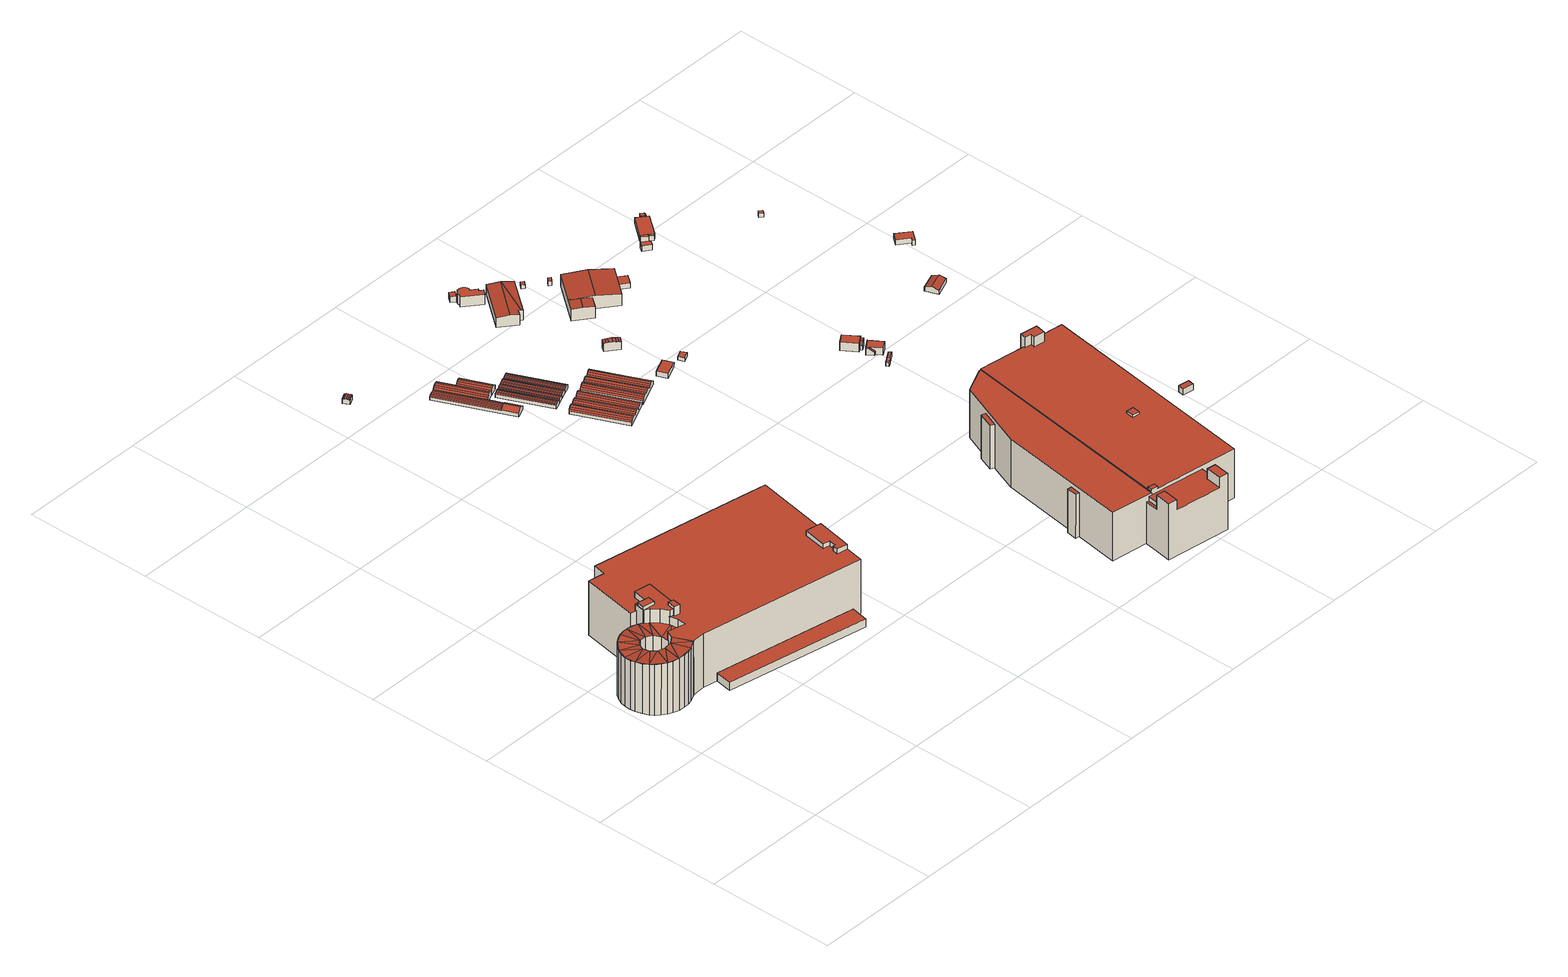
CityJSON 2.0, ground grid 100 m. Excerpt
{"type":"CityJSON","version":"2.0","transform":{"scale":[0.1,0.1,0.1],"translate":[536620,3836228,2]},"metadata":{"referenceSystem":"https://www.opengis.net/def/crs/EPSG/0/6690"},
"CityObjects":{
"building1":{"type":"Building","attributes":{"class":"3003","measuredHeight":6.6,"BuildingDetailAttribute.specifiedBuildingCoverageRate":0.6,"BuildingDetailAttribute.surveyYear":2021,"BuildingIDAttribute.prefecture":"27","BuildingIDAttribute.city":"27104"},"geometry":[{"type":"Solid","lod":"2","boundaries":[[[[0,1,2,3]],[[4,5,6,7]],[[5,3,2,6]],[[4,0,3,5]],[[6,2,1,7]],[[7,1,0,4]]]],"semantics":{"surfaces":[{"type":"GroundSurface"},{"type":"RoofSurface"},{"type":"WallSurface"}],"values":[[0,1,2,2,2,2]]}}]},
"building2":{"type":"Building","attributes":{"class":"3002","measuredHeight":52.2,"BuildingDetailAttribute.specifiedBuildingCoverageRate":0.6,"BuildingDetailAttribute.surveyYear":2021,"BuildingIDAttribute.prefecture":"27","BuildingIDAttribute.city":"27104"},"geometry":[{"type":"Solid","lod":"2","boundaries":[[[[8,9,10,11,12,13,14,15,16,17,18,19,20,21,22,23,24,25,26,27,28,29,30,31,32,33,34,35,36,37,38,39,40],[41,42,43,44,45,46,47,48,49,50,51,52]],[[53,54,55,56,57,58]],[[59,60,61]],[[60,62,63]],[[64,65,66]],[[60,67,61]],[[68,69,70]],[[71,64,72]],[[61,73,74]],[[75,76,63]],[[77,70,54,53]],[[68,71,69]],[[78,79,80,81]],[[66,82,75]],[[83,84,85]],[[86,87,88,89,90,91,92,93,94,95,96,97,98,99,100]],[[66,75,101]],[[63,102,60]],[[103,104,85,105]],[[61,74,106]],[[83,85,107]],[[108,109,80,79,55,54]],[[61,106,110]],[[61,110,59]],[[111,112,113,114]],[[75,62,101]],[[66,72,64]],[[75,63,62]],[[84,83,115,116]],[[68,70,77,117,118,119,120,121]],[[106,122,83]],[[123,124,125,126,127,128,129,130,131,132,133,134,135,136,137,138,139,140,141,142,143,144,145,146,147],[148,149,150,151,152,153,154,155]],[[59,62,60]],[[106,107,110]],[[156,105,85,84]],[[68,157,71]],[[106,83,107]],[[71,72,69]],[[71,158,64]],[[159,160,161,162]],[[163,164,165,166,167,168,169,170]],[[101,72,66]],[[133,98,97,134]],[[101,46,45,72]],[[108,54,42,41]],[[62,47,46,101]],[[75,23,22,76]],[[127,36,35,128]],[[122,13,12,83]],[[82,24,23,75]],[[59,48,47,62]],[[130,129,34,33]],[[135,134,97,96]],[[60,19,18,67]],[[146,145,8,40]],[[76,22,21,63]],[[88,113,112,89]],[[96,95,162,161,135]],[[157,30,29,71]],[[110,49,48,59]],[[89,112,111,118,117,90]],[[158,28,27,64]],[[109,143,142,81,80]],[[65,26,25,66]],[[155,170,169,148]],[[85,51,50,107]],[[71,29,28,158]],[[67,18,17,61]],[[70,43,42,54]],[[106,14,13,122]],[[73,16,15,74]],[[63,21,20,102]],[[66,25,24,82]],[[148,169,168,149]],[[123,39,38,124]],[[132,99,98,133]],[[81,142,141,78]],[[144,103,105,156,8,145]],[[116,10,9,84]],[[56,140,139,93,92,57]],[[147,146,40,39,123]],[[69,44,43,70]],[[149,168,167,150]],[[128,35,34,129]],[[107,50,49,110]],[[68,31,30,157]],[[136,160,159,137]],[[136,135,161,160]],[[102,20,19,60]],[[126,37,36,127]],[[121,120,119,86,100,131,130,33,32]],[[57,92,91,58]],[[8,156,84,9]],[[154,163,170,155]],[[64,27,26,65]],[[153,164,163,154]],[[150,167,166,151]],[[72,45,44,69]],[[79,78,141,140,56,55]],[[87,114,113,88]],[[114,87,86,119,118,111]],[[77,53,58,91,90,117]],[[52,51,85,104]],[[61,17,16,73]],[[152,165,164,153]],[[94,93,139,138]],[[125,124,38,37,126]],[[131,100,99,132]],[[115,11,10,116]],[[104,103,144,143,109,108,41,52]],[[74,15,14,106]],[[32,31,68,121]],[[83,12,11,115]],[[151,166,165,152]],[[162,95,94,138,137,159]]]],"semantics":{"surfaces":[{"type":"GroundSurface"},{"type":"RoofSurface"},{"type":"WallSurface"}],"values":[[0,1,1,1,1,1,1,1,1,1,1,1,1,1,1,1,1,1,1,1,1,1,1,1,1,1,1,1,1,1,1,1,1,1,1,1,1,1,1,1,1,1,2,2,2,2,2,2,2,2,2,2,2,2,2,2,2,2,2,2,2,2,2,2,2,2,2,2,2,2,2,2,2,2,2,2,2,2,2,2,2,2,2,2,2,2,2,2,2,2,2,2,2,2,2,2,2,2,2,2,2,2,2,2,2,2,2,2,2,2,2,2,2,2,2]]}}]},
"building3":{"type":"Building","attributes":{"class":"3003","measuredHeight":10.9,"BuildingDetailAttribute.specifiedBuildingCoverageRate":0.6,"BuildingDetailAttribute.surveyYear":2021,"BuildingIDAttribute.prefecture":"27","BuildingIDAttribute.city":"27104"},"geometry":[{"type":"Solid","lod":"2","boundaries":[[[[171,172,173,174,175,176]],[[177,178,179,180,181,182]],[[182,174,173,177]],[[181,175,174,182]],[[178,172,171,179]],[[180,176,175,181]],[[179,171,176,180]],[[177,173,172,178]]]],"semantics":{"surfaces":[{"type":"GroundSurface"},{"type":"RoofSurface"},{"type":"WallSurface"}],"values":[[0,1,2,2,2,2,2,2]]}}]},
"building4":{"type":"Building","attributes":{"計測周辺長":23.27,"1/2500図郭":"054","区名":"此花区","町丁目名称":"北港緑地２丁目","街区番号":1,"class":"3001","usage":"452","measuredHeight":4.2,"storeysAboveGround":1,"BuildingDetailAttribute.buildingRoofEdgeArea":33.8,"BuildingDetailAttribute.buildingStructureType":"610","BuildingDetailAttribute.buildingStructureOrgType":"2","BuildingDetailAttribute.detailedUsage":"1610","BuildingDetailAttribute.groundFloorUsage":"1610","BuildingDetailAttribute.specifiedBuildingCoverageRate":0.6,"BuildingDetailAttribute.surveyYear":2021,"BuildingIDAttribute.prefecture":"27","BuildingIDAttribute.city":"27104"},"geometry":[{"type":"Solid","lod":"2","boundaries":[[[[183,184,185,186]],[[187,188,189,190]],[[191,192,188,187]],[[193,190,189,194]],[[195,193,194,196]],[[192,191,197,198]],[[196,199,200,195]],[[199,196,194,189,188,192,198,186,185]],[[197,191,187,190,193,195,200,184,183]],[[199,185,184,200]],[[197,183,186,198]]]],"semantics":{"surfaces":[{"type":"GroundSurface"},{"type":"RoofSurface"},{"type":"WallSurface"}],"values":[[0,1,1,1,1,1,1,2,2,2,2]]}}]},
"building5":{"type":"Building","attributes":{"class":"3003","measuredHeight":5.5,"BuildingDetailAttribute.specifiedBuildingCoverageRate":0.6,"BuildingDetailAttribute.surveyYear":2021,"BuildingIDAttribute.prefecture":"27","BuildingIDAttribute.city":"27104"},"geometry":[{"type":"Solid","lod":"2","boundaries":[[[[201,202,203,204,205,206,207,208,209]],[[210,211,212,213]],[[214,215,216,217]],[[218,219,220,221]],[[222,223,219,218]],[[224,225,226,227,228,229,230]],[[231,232,233,234,223,222]],[[235,236,237,238]],[[239,240,241,242]],[[238,243,244,235]],[[215,214,227,226]],[[217,216,245,246]],[[221,220,211,210]],[[247,248,242,241]],[[249,250,246,245]],[[213,212,251,252]],[[253,254,255,256]],[[257,258,259,260]],[[250,249,254,253]],[[260,259,240,239]],[[224,230,248,247]],[[206,205,229,228]],[[234,257,260,239,242,248,230,229,205,204,251,212,211,220,219,223]],[[237,231,222,218,221,210,213,252,243,238]],[[203,244,243,252,251,204]],[[225,224,247,241,240,259,258,233,232,201,209]],[[236,202,201,232,231,237]],[[233,258,257,234]],[[236,235,244,203,202]],[[228,227,214,217,246,250,253,256,207,206]],[[255,208,207,256]],[[255,254,249,245,216,215,226,225,209,208]]]],"semantics":{"surfaces":[{"type":"GroundSurface"},{"type":"RoofSurface"},{"type":"WallSurface"}],"values":[[0,1,1,1,1,1,1,1,1,1,1,1,1,1,1,1,1,1,1,1,1,2,2,2,2,2,2,2,2,2,2,2]]}}]},
"building6":{"type":"Building","attributes":{"class":"3003","measuredHeight":3.9,"BuildingDetailAttribute.specifiedBuildingCoverageRate":0.6,"BuildingDetailAttribute.surveyYear":2021,"BuildingIDAttribute.prefecture":"27","BuildingIDAttribute.city":"27104"},"geometry":[{"type":"Solid","lod":"2","boundaries":[[[[261,262,263,264]],[[265,266,267,268]],[[269,270,271,272]],[[272,273,274,269]],[[275,276,266,265]],[[277,278,268,267]],[[275,274,273,276]],[[270,269,274,275,265,268,278,262,261]],[[277,267,266,276,273,272,271,264,263]],[[277,263,262,278]],[[270,261,264,271]]]],"semantics":{"surfaces":[{"type":"GroundSurface"},{"type":"RoofSurface"},{"type":"WallSurface"}],"values":[[0,1,1,1,1,1,1,2,2,2,2]]}}]},
"building7":{"type":"Building","attributes":{"class":"3003","measuredHeight":3.8,"BuildingDetailAttribute.specifiedBuildingCoverageRate":0.6,"BuildingDetailAttribute.surveyYear":2021,"BuildingIDAttribute.prefecture":"27","BuildingIDAttribute.city":"27104"},"geometry":[{"type":"Solid","lod":"2","boundaries":[[[[279,280,281,282]],[[283,284,285,286]],[[287,288,289,290]],[[291,292,293,294]],[[295,296,293,292]],[[286,291,294,283]],[[296,295,290,289]],[[287,290,295,292,291,286,285,280,279]],[[284,281,280,285]],[[287,279,282,288]],[[284,283,294,293,296,289,288,282,281]]]],"semantics":{"surfaces":[{"type":"GroundSurface"},{"type":"RoofSurface"},{"type":"WallSurface"}],"values":[[0,1,1,1,1,1,1,2,2,2,2]]}}]},
"building8":{"type":"Building","attributes":{"class":"3003","measuredHeight":3.8,"BuildingDetailAttribute.specifiedBuildingCoverageRate":0.6,"BuildingDetailAttribute.surveyYear":2021,"BuildingIDAttribute.prefecture":"27","BuildingIDAttribute.city":"27104"},"geometry":[{"type":"Solid","lod":"2","boundaries":[[[[297,298,299,300]],[[301,302,303,304]],[[305,306,307,308]],[[309,310,308,307]],[[302,311,312,303]],[[304,313,314,301]],[[306,305,312,311]],[[313,299,298,314]],[[309,297,300,310]],[[309,307,306,311,302,301,314,298,297]],[[313,304,303,312,305,308,310,300,299]]]],"semantics":{"surfaces":[{"type":"GroundSurface"},{"type":"RoofSurface"},{"type":"WallSurface"}],"values":[[0,1,1,1,1,1,1,2,2,2,2]]}}]},
"building9":{"type":"Building","attributes":{"class":"3003","measuredHeight":5.1,"BuildingDetailAttribute.specifiedBuildingCoverageRate":0.6,"BuildingDetailAttribute.surveyYear":2021,"BuildingIDAttribute.prefecture":"27","BuildingIDAttribute.city":"27104"},"geometry":[{"type":"Solid","lod":"2","boundaries":[[[[315,316,317,318]],[[319,320,321,322,323]],[[319,323,324,325,320]],[[324,326,327,325]],[[328,329,330,331]],[[332,333,334,335]],[[331,330,336,337]],[[326,338,339,327]],[[340,341,342,337,336,343]],[[344,345,346,347]],[[335,329,328,332]],[[348,349,322,321]],[[350,344,347,351]],[[352,353,339,338]],[[353,352,354,355]],[[356,334,333,357]],[[355,354,342,341,340,343]],[[350,351,349,348]],[[358,346,345,359]],[[315,357,333,332,328,331,337,342,354,352,338,326,324,323,322,349,351,347,346,358,316]],[[357,315,318,356]],[[343,336,330,329,335,334,356,318,317,359,345,344,350,348,321,320,325,327,339,353,355]],[[359,317,316,358]]]],"semantics":{"surfaces":[{"type":"GroundSurface"},{"type":"RoofSurface"},{"type":"WallSurface"}],"values":[[0,1,1,1,1,1,1,1,1,1,1,1,1,1,1,1,1,1,1,2,2,2,2]]}}]},
"building10":{"type":"Building","attributes":{"class":"3003","measuredHeight":3.9,"BuildingDetailAttribute.specifiedBuildingCoverageRate":0.6,"BuildingDetailAttribute.surveyYear":2021,"BuildingIDAttribute.prefecture":"27","BuildingIDAttribute.city":"27104"},"geometry":[{"type":"Solid","lod":"2","boundaries":[[[[360,361,362,363]],[[364,365,366,367]],[[368,369,370,371]],[[368,366,365,369]],[[372,373,374,375]],[[371,370,375,374]],[[367,376,377,364]],[[372,362,361,373]],[[376,367,366,368,371,374,373,361,360]],[[376,360,363,377]],[[372,375,370,369,365,364,377,363,362]]]],"semantics":{"surfaces":[{"type":"GroundSurface"},{"type":"RoofSurface"},{"type":"WallSurface"}],"values":[[0,1,1,1,1,1,1,2,2,2,2]]}}]},
"building11":{"type":"Building","attributes":{"class":"3003","measuredHeight":5,"BuildingDetailAttribute.specifiedBuildingCoverageRate":0.6,"BuildingDetailAttribute.surveyYear":2021,"BuildingIDAttribute.prefecture":"27","BuildingIDAttribute.city":"27104"},"geometry":[{"type":"Solid","lod":"2","boundaries":[[[[378,379,380,381]],[[382,383,384,385]],[[386,387,388,389,390,391]],[[392,393,394,395]],[[396,397,391,390,389,388]],[[398,399,400,401]],[[402,403,404,405,406]],[[407,408,387,386]],[[409,384,383,410]],[[411,412,413,414]],[[414,413,408,407]],[[399,415,416,400]],[[417,392,395,418]],[[393,409,410,394]],[[419,416,415,420]],[[421,422,398,401]],[[385,406,405,404,382]],[[403,402,412,411]],[[397,396,422,421]],[[418,380,379,417]],[[420,378,381,419]],[[380,418,395,394,410,383,382,404,403,411,414,407,386,391,397,421,401,400,416,419,381]],[[388,387,408,413,412,402,406,385,384,409,393,392,417,379,378,420,415,399,398,422,396]]]],"semantics":{"surfaces":[{"type":"GroundSurface"},{"type":"RoofSurface"},{"type":"WallSurface"}],"values":[[0,1,1,1,1,1,1,1,1,1,1,1,1,1,1,1,1,1,1,2,2,2,2]]}}]},
"building12":{"type":"Building","attributes":{"class":"3001","measuredHeight":3.9,"BuildingDetailAttribute.specifiedBuildingCoverageRate":0.6,"BuildingDetailAttribute.surveyYear":2021,"BuildingIDAttribute.prefecture":"27","BuildingIDAttribute.city":"27104"},"geometry":[{"type":"Solid","lod":"2","boundaries":[[[[423,424,425,426]],[[427,428,429,430]],[[427,423,426,428]],[[430,424,423,427]],[[429,425,424,430]],[[428,426,425,429]]]],"semantics":{"surfaces":[{"type":"GroundSurface"},{"type":"RoofSurface"},{"type":"WallSurface"}],"values":[[0,1,2,2,2,2]]}}]},
"building13":{"type":"Building","attributes":{"class":"3001","measuredHeight":7,"BuildingDetailAttribute.specifiedBuildingCoverageRate":0.6,"BuildingDetailAttribute.surveyYear":2021,"BuildingIDAttribute.prefecture":"27","BuildingIDAttribute.city":"27104"},"geometry":[{"type":"Solid","lod":"2","boundaries":[[[[431,432,433,434]],[[435,436,437,438]],[[439,440,441,442]],[[443,441,440,444]],[[445,446,438,437]],[[446,445,447,448]],[[444,448,447,443]],[[435,434,433,436]],[[435,438,446,448,444,440,439,431,434]],[[442,432,431,439]],[[442,441,443,447,445,437,436,433,432]]]],"semantics":{"surfaces":[{"type":"GroundSurface"},{"type":"RoofSurface"},{"type":"WallSurface"}],"values":[[0,1,1,1,1,1,1,2,2,2,2]]}}]},
"building14":{"type":"Building","attributes":{"class":"3001","measuredHeight":2.9,"BuildingDetailAttribute.specifiedBuildingCoverageRate":0.6,"BuildingDetailAttribute.surveyYear":2021,"BuildingIDAttribute.prefecture":"27","BuildingIDAttribute.city":"27104"},"geometry":[{"type":"Solid","lod":"2","boundaries":[[[[449,450,451,452]],[[453,454,455,456]],[[453,449,452,454]],[[456,450,449,453]],[[454,452,451,455]],[[455,451,450,456]]]],"semantics":{"surfaces":[{"type":"GroundSurface"},{"type":"RoofSurface"},{"type":"WallSurface"}],"values":[[0,1,2,2,2,2]]}}]},
"building15":{"type":"Building","attributes":{"class":"3001","measuredHeight":4.9,"BuildingDetailAttribute.specifiedBuildingCoverageRate":0.6,"BuildingDetailAttribute.surveyYear":2021,"BuildingHighTideRiskAttribute.description":"1","BuildingHighTideRiskAttribute.rank":"2","BuildingHighTideRiskAttribute.depth":2.13,"BuildingIDAttribute.prefecture":"27","BuildingIDAttribute.city":"27104"},"geometry":[{"type":"Solid","lod":"2","boundaries":[[[[457,458,459,460]],[[461,462,463,464]],[[461,457,460,462]],[[464,458,457,461]],[[462,460,459,463]],[[463,459,458,464]]]],"semantics":{"surfaces":[{"type":"GroundSurface"},{"type":"RoofSurface"},{"type":"WallSurface"}],"values":[[0,1,2,2,2,2]]}}]},
"building16":{"type":"Building","attributes":{"計測周辺長":50.04,"1/2500図郭":"054","区名":"此花区","町丁目名称":"北港緑地２丁目","街区番号":1,"class":"3001","usage":"431","measuredHeight":8.1,"storeysAboveGround":2,"BuildingDetailAttribute.buildingRoofEdgeArea":131.73,"BuildingDetailAttribute.buildingStructureType":"610","BuildingDetailAttribute.buildingStructureOrgType":"2","BuildingDetailAttribute.detailedUsage":"1710","BuildingDetailAttribute.groundFloorUsage":"1710","BuildingDetailAttribute.secondFloorUsage":"1710","BuildingDetailAttribute.specifiedBuildingCoverageRate":0.6,"BuildingDetailAttribute.surveyYear":2021,"BuildingHighTideRiskAttribute.description":"1","BuildingHighTideRiskAttribute.rank":"2","BuildingHighTideRiskAttribute.depth":1.94,"BuildingIDAttribute.prefecture":"27","BuildingIDAttribute.city":"27104"},"geometry":[{"type":"Solid","lod":"2","boundaries":[[[[465,466,467,468,469,470,471,472,473,474,475,476,477,478,479]],[[480,481,482,483,484,485,486,487,488,489,490,491,492,493,494,495,496]],[[497,498,499,500]],[[490,468,467,491]],[[489,469,468,490]],[[483,475,474,484]],[[486,472,471,487]],[[497,481,480,498]],[[494,479,478,495]],[[476,499,498,480,496,477]],[[500,499,476,475,483,482]],[[492,466,465,493]],[[500,482,481,497]],[[495,478,477,496]],[[485,473,472,486]],[[484,474,473,485]],[[488,470,469,489]],[[491,467,466,492]],[[487,471,470,488]],[[493,465,479,494]]]],"semantics":{"surfaces":[{"type":"GroundSurface"},{"type":"RoofSurface"},{"type":"WallSurface"}],"values":[[0,1,1,2,2,2,2,2,2,2,2,2,2,2,2,2,2,2,2,2]]}}]},
"building17":{"type":"Building","attributes":{"区名":"此花区","町丁目名称":"北港白津２丁目","街区番号":5,"class":"3002","usage":"431","measuredHeight":49,"storeysAboveGround":6,"BuildingDetailAttribute.buildingRoofEdgeArea":18762.87,"BuildingDetailAttribute.buildingStructureType":"610","BuildingDetailAttribute.buildingStructureOrgType":"2","BuildingDetailAttribute.detailedUsage":"1720","BuildingDetailAttribute.specifiedBuildingCoverageRate":0.8,"BuildingDetailAttribute.surveyYear":2021,"BuildingIDAttribute.prefecture":"27","BuildingIDAttribute.city":"27104"},"geometry":[{"type":"Solid","lod":"2","boundaries":[[[[501,502,503,504,505,506,507,508,509,510,511,512,513,514,515,516,517,518,519,520,521,522,523,524,525,526]],[[527,528,529,530,531,532,533,534,535,536,537,538,539,540,541,542,543,544],[545,546,547,548]],[[549,550,551,552]],[[553,554,555,556,557,558,559,560,561,562]],[[563,564,565,566,567,568,569,570]],[[571,572,573,574,575,576]],[[577,578,579,580]],[[581,582,583,584]],[[585,586,587,588]],[[589,590,591,592]],[[593,594,595,596]],[[597,598,599,600]],[[601,602,603,604]],[[596,595,513,512,511,590,589]],[[508,549,552,605,509]],[[586,517,516,587]],[[527,507,506,528]],[[534,575,574,535]],[[531,530,504,503]],[[523,522,578,577]],[[545,603,602,546]],[[567,525,524,568]],[[528,506,505,529]],[[537,536,573,572,501,526]],[[550,562,561,551]],[[510,599,598,559,558,591,590,511]],[[588,587,516,515]],[[577,580,520,519,569,568,524,523]],[[593,556,555,594]],[[605,552,600,599,510,509]],[[529,505,504,530]],[[557,592,591,558]],[[518,517,586,585]],[[578,522,521,579]],[[533,532,576,575,534]],[[546,602,601,547]],[[596,589,592,557,556,593]],[[535,574,573,536]],[[565,539,538,566]],[[541,582,581,542]],[[571,502,501,572]],[[580,579,521,520]],[[542,581,584,543]],[[576,532,531,503,502,571]],[[584,583,540,539,565,564,553,562,550,549,508,507,527,544,543]],[[547,601,604,548]],[[559,598,597,560]],[[585,588,515,514,570,569,519,518]],[[553,564,563,554]],[[540,583,582,541]],[[595,594,555,554,563,570,514,513]],[[548,604,603,545]],[[525,567,566,538,537,526]],[[551,561,560,597,600,552]]]],"semantics":{"surfaces":[{"type":"GroundSurface"},{"type":"RoofSurface"},{"type":"WallSurface"}],"values":[[0,1,1,1,1,1,1,1,1,1,1,1,1,2,2,2,2,2,2,2,2,2,2,2,2,2,2,2,2,2,2,2,2,2,2,2,2,2,2,2,2,2,2,2,2,2,2,2,2,2,2,2,2,2]]}}]},
"building18":{"type":"Building","attributes":{"計測周辺長":110.87,"1/2500図郭":"054","区名":"此花区","町丁目名称":"北港緑地２丁目","街区番号":1,"class":"3001","usage":"431","measuredHeight":9.1,"storeysAboveGround":2,"BuildingDetailAttribute.buildingRoofEdgeArea":679.63,"BuildingDetailAttribute.buildingStructureType":"610","BuildingDetailAttribute.buildingStructureOrgType":"2","BuildingDetailAttribute.detailedUsage":"1710","BuildingDetailAttribute.groundFloorUsage":"1710","BuildingDetailAttribute.secondFloorUsage":"1710","BuildingDetailAttribute.specifiedBuildingCoverageRate":0.6,"BuildingDetailAttribute.surveyYear":2021,"BuildingHighTideRiskAttribute.description":"1","BuildingHighTideRiskAttribute.rank":"2","BuildingHighTideRiskAttribute.depth":1.98,"BuildingIDAttribute.prefecture":"27","BuildingIDAttribute.city":"27104"},"geometry":[{"type":"Solid","lod":"2","boundaries":[[[[606,607,608,609,610,611]],[[612,613,614,615,616]],[[614,613,617,618]],[[619,620,615,614]],[[616,608,607,612]],[[619,610,609,620]],[[619,614,618,611,610]],[[613,612,607,606,617]],[[616,615,620,609,608]],[[606,611,618,617]]]],"semantics":{"surfaces":[{"type":"GroundSurface"},{"type":"RoofSurface"},{"type":"WallSurface"}],"values":[[0,1,1,1,2,2,2,2,2,2]]}}]},
"building19":{"type":"Building","attributes":{"class":"3001","measuredHeight":3.2,"BuildingDetailAttribute.specifiedBuildingCoverageRate":0.6,"BuildingDetailAttribute.surveyYear":2021,"BuildingHighTideRiskAttribute.description":"1","BuildingHighTideRiskAttribute.rank":"2","BuildingHighTideRiskAttribute.depth":1.98,"BuildingIDAttribute.prefecture":"27","BuildingIDAttribute.city":"27104"},"geometry":[{"type":"Solid","lod":"2","boundaries":[[[[621,622,623,624]],[[625,626,627,628]],[[626,624,623,627]],[[628,622,621,625]],[[625,621,624,626]],[[627,623,622,628]]]],"semantics":{"surfaces":[{"type":"GroundSurface"},{"type":"RoofSurface"},{"type":"WallSurface"}],"values":[[0,1,2,2,2,2]]}}]},
"building20":{"type":"Building","attributes":{"計測周辺長":146.12,"1/2500図郭":"054","区名":"此花区","町丁目名称":"北港緑地２丁目","街区番号":1,"class":"3001","usage":"431","measuredHeight":11.2,"storeysAboveGround":1,"BuildingDetailAttribute.buildingRoofEdgeArea":1134.41,"BuildingDetailAttribute.buildingStructureType":"610","BuildingDetailAttribute.buildingStructureOrgType":"2","BuildingDetailAttribute.detailedUsage":"1710","BuildingDetailAttribute.groundFloorUsage":"1710","BuildingDetailAttribute.specifiedBuildingCoverageRate":0.6,"BuildingDetailAttribute.surveyYear":2021,"BuildingHighTideRiskAttribute.description":"1","BuildingHighTideRiskAttribute.rank":"2","BuildingHighTideRiskAttribute.depth":2.16,"BuildingIDAttribute.prefecture":"27","BuildingIDAttribute.city":"27104"},"geometry":[{"type":"Solid","lod":"2","boundaries":[[[[629,630,631,632,633,634]],[[635,636,637]],[[635,637,636,638,639,640,641]],[[642,643,644,645]],[[638,636,635,646,643,642]],[[647,648,640,639]],[[645,644,630,629]],[[647,639,638,642,645,629,634]],[[641,640,648,633,632]],[[644,643,646,631,630]],[[647,634,633,648]],[[631,646,635,641,632]]]],"semantics":{"surfaces":[{"type":"GroundSurface"},{"type":"RoofSurface"},{"type":"WallSurface"}],"values":[[0,1,1,1,1,1,2,2,2,2,2,2]]}}]},
"building21":{"type":"Building","attributes":{"class":"3001","measuredHeight":3.6,"BuildingDetailAttribute.specifiedBuildingCoverageRate":0.6,"BuildingDetailAttribute.surveyYear":2021,"BuildingHighTideRiskAttribute.description":"1","BuildingHighTideRiskAttribute.rank":"2","BuildingHighTideRiskAttribute.depth":2.14,"BuildingIDAttribute.prefecture":"27","BuildingIDAttribute.city":"27104"},"geometry":[{"type":"Solid","lod":"2","boundaries":[[[[649,650,651,652]],[[653,654,655,656]],[[653,649,652,654]],[[655,651,650,656]],[[654,652,651,655]],[[656,650,649,653]]]],"semantics":{"surfaces":[{"type":"GroundSurface"},{"type":"RoofSurface"},{"type":"WallSurface"}],"values":[[0,1,2,2,2,2]]}}]},
"building22":{"type":"Building","attributes":{"class":"3001","measuredHeight":3,"BuildingDetailAttribute.specifiedBuildingCoverageRate":0.6,"BuildingDetailAttribute.surveyYear":2021,"BuildingIDAttribute.prefecture":"27","BuildingIDAttribute.city":"27104"},"geometry":[{"type":"Solid","lod":"2","boundaries":[[[[657,658,659,660]],[[661,662,663,664]],[[663,659,658,664]],[[661,657,660,662]],[[664,658,657,661]],[[662,660,659,663]]]],"semantics":{"surfaces":[{"type":"GroundSurface"},{"type":"RoofSurface"},{"type":"WallSurface"}],"values":[[0,1,2,2,2,2]]}}]},
"building23":{"type":"Building","attributes":{"class":"3001","measuredHeight":3.1,"BuildingDetailAttribute.specifiedBuildingCoverageRate":0.6,"BuildingDetailAttribute.surveyYear":2021,"BuildingIDAttribute.prefecture":"27","BuildingIDAttribute.city":"27104"},"geometry":[{"type":"Solid","lod":"2","boundaries":[[[[665,666,667,668]],[[669,670,671,672]],[[670,668,667,671]],[[672,666,665,669]],[[669,665,668,670]],[[671,667,666,672]]]],"semantics":{"surfaces":[{"type":"GroundSurface"},{"type":"RoofSurface"},{"type":"WallSurface"}],"values":[[0,1,2,2,2,2]]}}]},
"building24":{"type":"Building","attributes":{"class":"3001","measuredHeight":7,"BuildingDetailAttribute.specifiedBuildingCoverageRate":0.6,"BuildingDetailAttribute.surveyYear":2021,"BuildingIDAttribute.prefecture":"27","BuildingIDAttribute.city":"27104"},"geometry":[{"type":"Solid","lod":"2","boundaries":[[[[673,674,675,676,677,678]],[[679,680,681,682]],[[683,684,685,686]],[[687,688,680,679]],[[687,679,682,683,686,676,675]],[[685,677,676,686]],[[675,674,688,687]],[[681,680,688,674,673]],[[682,681,673,678,684,683]],[[684,678,677,685]]]],"semantics":{"surfaces":[{"type":"GroundSurface"},{"type":"RoofSurface"},{"type":"WallSurface"}],"values":[[0,1,1,1,2,2,2,2,2,2]]}}]},
"building25":{"type":"Building","attributes":{"class":"3001","measuredHeight":5.5,"BuildingDetailAttribute.specifiedBuildingCoverageRate":0.6,"BuildingDetailAttribute.surveyYear":2021,"BuildingIDAttribute.prefecture":"27","BuildingIDAttribute.city":"27104"},"geometry":[{"type":"Solid","lod":"2","boundaries":[[[[689,690,691,692,693,694]],[[695,696,697,698]],[[699,700,696,695]],[[701,702,703,704]],[[701,692,691,702]],[[703,699,695,698,694,693,704]],[[690,700,699,703,702,691]],[[704,693,692,701]],[[698,697,689,694]],[[697,696,700,690,689]]]],"semantics":{"surfaces":[{"type":"GroundSurface"},{"type":"RoofSurface"},{"type":"WallSurface"}],"values":[[0,1,1,1,2,2,2,2,2,2]]}}]},
"building26":{"type":"Building","attributes":{"計測周辺長":21.67,"1/2500図郭":"054","区名":"此花区","町丁目名称":"北港緑地２丁目","街区番号":1,"class":"3001","usage":"431","measuredHeight":4.2,"storeysAboveGround":1,"BuildingDetailAttribute.buildingRoofEdgeArea":51.33,"BuildingDetailAttribute.buildingStructureType":"610","BuildingDetailAttribute.buildingStructureOrgType":"2","BuildingDetailAttribute.detailedUsage":"1720","BuildingDetailAttribute.groundFloorUsage":"1720","BuildingDetailAttribute.specifiedBuildingCoverageRate":0.6,"BuildingDetailAttribute.surveyYear":2021,"BuildingHighTideRiskAttribute.description":"1","BuildingHighTideRiskAttribute.rank":"2","BuildingHighTideRiskAttribute.depth":2.11,"BuildingIDAttribute.prefecture":"27","BuildingIDAttribute.city":"27104"},"geometry":[{"type":"Solid","lod":"2","boundaries":[[[[705,706,707,708]],[[709,710,711,712]],[[710,708,707,711]],[[711,707,706,712]],[[712,706,705,709]],[[709,705,708,710]]]],"semantics":{"surfaces":[{"type":"GroundSurface"},{"type":"RoofSurface"},{"type":"WallSurface"}],"values":[[0,1,2,2,2,2]]}}]},
"building27":{"type":"Building","attributes":{"class":"3001","measuredHeight":4.5,"BuildingDetailAttribute.specifiedBuildingCoverageRate":0.6,"BuildingDetailAttribute.surveyYear":2021,"BuildingHighTideRiskAttribute.description":"1","BuildingHighTideRiskAttribute.rank":"2","BuildingHighTideRiskAttribute.depth":2.31,"BuildingIDAttribute.prefecture":"27","BuildingIDAttribute.city":"27104"},"geometry":[{"type":"Solid","lod":"2","boundaries":[[[[713,714,715,716]],[[717,718,719,720]],[[720,714,713,717]],[[717,713,716,718]],[[718,716,715,719]],[[719,715,714,720]]]],"semantics":{"surfaces":[{"type":"GroundSurface"},{"type":"RoofSurface"},{"type":"WallSurface"}],"values":[[0,1,2,2,2,2]]}}]},
"building28":{"type":"Building","attributes":{"class":"3003","measuredHeight":5.1,"BuildingDetailAttribute.specifiedBuildingCoverageRate":0.6,"BuildingDetailAttribute.surveyYear":2021,"BuildingIDAttribute.prefecture":"27","BuildingIDAttribute.city":"27104"},"geometry":[{"type":"Solid","lod":"2","boundaries":[[[[721,722,723,724]],[[725,726,727,728]],[[727,723,722,728]],[[728,722,721,725]],[[725,721,724,726]],[[726,724,723,727]]]],"semantics":{"surfaces":[{"type":"GroundSurface"},{"type":"RoofSurface"},{"type":"WallSurface"}],"values":[[0,1,2,2,2,2]]}}]},
"building29":{"type":"Building","attributes":{"計測周辺長":57.5,"1/2500図郭":"054","区名":"此花区","町丁目名称":"北港緑地２丁目","街区番号":1,"class":"3001","usage":"402","measuredHeight":4.5,"storeysAboveGround":1,"BuildingDetailAttribute.buildingRoofEdgeArea":183.11,"BuildingDetailAttribute.buildingStructureType":"610","BuildingDetailAttribute.buildingStructureOrgType":"2","BuildingDetailAttribute.detailedUsage":"1418","BuildingDetailAttribute.groundFloorUsage":"1418","BuildingDetailAttribute.specifiedBuildingCoverageRate":0.6,"BuildingDetailAttribute.surveyYear":2021,"BuildingTsunamiRiskAttribute.description":"1","BuildingTsunamiRiskAttribute.rank":"1","BuildingTsunamiRiskAttribute.depth":0.02,"BuildingHighTideRiskAttribute.description":"1","BuildingHighTideRiskAttribute.rank":"2","BuildingHighTideRiskAttribute.depth":2.32,"BuildingIDAttribute.prefecture":"27","BuildingIDAttribute.city":"27104"},"geometry":[{"type":"Solid","lod":"2","boundaries":[[[[729,730,731,732,733,734,735,736,737,738]],[[739,740,741,742]],[[743,744,745,746]],[[747,748,749,750]],[[739,742,746,745,731,730]],[[741,740,729,738]],[[733,732,744,743]],[[747,735,734,748]],[[748,734,733,743,746,742,741,738,737,749]],[[744,732,731,745]],[[750,736,735,747]],[[730,729,740,739]],[[749,737,736,750]]]],"semantics":{"surfaces":[{"type":"GroundSurface"},{"type":"RoofSurface"},{"type":"WallSurface"}],"values":[[0,1,1,1,2,2,2,2,2,2,2,2,2]]}}]},
"building30":{"type":"Building","attributes":{"class":"3001","measuredHeight":4,"BuildingDetailAttribute.specifiedBuildingCoverageRate":0.6,"BuildingDetailAttribute.surveyYear":2021,"BuildingTsunamiRiskAttribute.description":"1","BuildingTsunamiRiskAttribute.rank":"1","BuildingTsunamiRiskAttribute.depth":0.02,"BuildingHighTideRiskAttribute.description":"1","BuildingHighTideRiskAttribute.rank":"2","BuildingHighTideRiskAttribute.depth":2.45,"BuildingIDAttribute.prefecture":"27","BuildingIDAttribute.city":"27104"},"geometry":[{"type":"Solid","lod":"2","boundaries":[[[[751,752,753,754,755,756,757,758]],[[759,760,761,762]],[[763,764,765,766]],[[766,757,756,763]],[[760,752,751,761]],[[765,754,753,759,762,758,757,766]],[[764,755,754,765]],[[753,752,760,759]],[[763,756,755,764]],[[762,761,751,758]]]],"semantics":{"surfaces":[{"type":"GroundSurface"},{"type":"RoofSurface"},{"type":"WallSurface"}],"values":[[0,1,1,2,2,2,2,2,2,2]]}}]},
"building31":{"type":"Building","attributes":{"class":"3001","measuredHeight":5,"BuildingDetailAttribute.specifiedBuildingCoverageRate":0.6,"BuildingDetailAttribute.surveyYear":2021,"BuildingHighTideRiskAttribute.description":"1","BuildingHighTideRiskAttribute.rank":"2","BuildingHighTideRiskAttribute.depth":1.49,"BuildingIDAttribute.prefecture":"27","BuildingIDAttribute.city":"27104"},"geometry":[{"type":"Solid","lod":"2","boundaries":[[[[767,768,769,770]],[[771,772,773,774]],[[775,776,774,773]],[[775,773,772,768,767]],[[771,769,768,772]],[[775,767,770,776]],[[771,774,776,770,769]]]],"semantics":{"surfaces":[{"type":"GroundSurface"},{"type":"RoofSurface"},{"type":"WallSurface"}],"values":[[0,1,1,2,2,2,2]]}}]},
"building32":{"type":"Building","attributes":{"class":"3001","measuredHeight":3.3,"BuildingDetailAttribute.specifiedBuildingCoverageRate":0.6,"BuildingDetailAttribute.surveyYear":2021,"BuildingTsunamiRiskAttribute.description":"1","BuildingTsunamiRiskAttribute.rank":"1","BuildingTsunamiRiskAttribute.depth":0.33,"BuildingHighTideRiskAttribute.description":"1","BuildingHighTideRiskAttribute.rank":"2","BuildingHighTideRiskAttribute.depth":2.73,"BuildingIDAttribute.prefecture":"27","BuildingIDAttribute.city":"27104"},"geometry":[{"type":"Solid","lod":"2","boundaries":[[[[777,778,779,780]],[[781,782,783,784]],[[782,780,779,783]],[[783,779,778,784]],[[784,778,777,781]],[[781,777,780,782]]]],"semantics":{"surfaces":[{"type":"GroundSurface"},{"type":"RoofSurface"},{"type":"WallSurface"}],"values":[[0,1,2,2,2,2]]}}]},
"building33":{"type":"Building","attributes":{"class":"3001","measuredHeight":4.2,"BuildingDetailAttribute.specifiedBuildingCoverageRate":0.6,"BuildingDetailAttribute.surveyYear":2021,"BuildingHighTideRiskAttribute.description":"1","BuildingHighTideRiskAttribute.rank":"2","BuildingHighTideRiskAttribute.depth":1.6,"BuildingIDAttribute.prefecture":"27","BuildingIDAttribute.city":"27104"},"geometry":[{"type":"Solid","lod":"2","boundaries":[[[[785,786,787,788,789,790]],[[791,792,793,794,795,796]],[[795,789,788,796]],[[794,790,789,795]],[[791,787,786,792]],[[792,786,785,793]],[[793,785,790,794]],[[796,788,787,791]]]],"semantics":{"surfaces":[{"type":"GroundSurface"},{"type":"RoofSurface"},{"type":"WallSurface"}],"values":[[0,1,2,2,2,2,2,2]]}}]}
},
"vertices":[
[581,1267,64],[606,1399,64],[1716,1193,64],[1691,1060,64],[581,1267,130],[1691,1060,130],[1716,1193,130],[606,1399,130],
[396,1421,56],[341,1391,56],[302,1380,56],[260,1376,56],[210,1381,56],[165,1392,56],[130,1409,56],[92,1437,56],[62,1465,56],[42,1494,56],[21,1537,56],[7,1587,56],[3,1628,56],[6,1678,56],[17,1718,56],[37,1759,56],[64,1797,56],[100,1830,56],[137,1854,56],[177,1868,56],[218,1879,56],[256,1883,56],[301,1879,56],[349,1864,56],[379,1852,56],[391,1918,56],[344,1927,56],[424,2367,56],[548,2344,56],[567,2444,56],[1969,2191,56],[1785,1186,56],[498,1425,56],[360,1611,56],[357,1666,56],[325,1712,56],[275,1735,56],[219,1731,56],[175,1700,56],[152,1652,56],[156,1594,56],[186,1549,56],[237,1527,56],[291,1530,56],[337,1560,56],[413,1823,438],[357,1666,433],[490,1711,432],[489,1718,433],[460,1772,435],[418,1819,438],[156,1594,467],[7,1587,465],[42,1494,471],[152,1652,458],[6,1678,459],[177,1868,452],[137,1854,453],[100,1830,454],[21,1537,468],[349,1864,443],[275,1735,445],[325,1712,438],[256,1883,448],[219,1731,451],[62,1465,474],[92,1436,476],[37,1759,456],[17,1718,458],[411,1824,438],[503,1649,431],[493,1698,432],[381,1613,431],[502,1584,430],[64,1796,455],[210,1381,483],[341,1391,491],[291,1529,492],[378,1847,552],[389,1904,552],[479,1887,552],[469,1830,552],[380,1846,552],[418,1819,552],[460,1772,552],[493,1711,552],[515,1707,552],[525,1759,552],[568,1750,552],[615,2000,552],[490,2022,552],[470,1915,552],[393,1929,552],[175,1700,454],[3,1628,462],[336,1559,499],[337,1560,499],[395,1423,499],[130,1409,479],[237,1527,483],[360,1611,431],[363,1617,431],[186,1549,476],[378,1846,578],[469,1830,578],[479,1887,578],[389,1904,578],[260,1376,486],[302,1379,488],[380,1846,441],[378,1846,441],[378,1847,441],[379,1849,441],[379,1852,441],[165,1392,481],[1785,1186,502],[1969,2191,502],[1847,2213,502],[567,2444,502],[548,2344,502],[424,2367,502],[344,1927,501],[391,1918,501],[393,1929,501],[470,1915,501],[490,2022,502],[615,2000,502],[568,1750,501],[556,1685,501],[513,1694,501],[515,1707,501],[493,1711,501],[489,1718,501],[503,1649,501],[502,1584,501],[363,1617,501],[336,1559,501],[396,1421,501],[498,1425,501],[1783,1186,502],[1809,1328,502],[1727,1343,502],[1735,1386,502],[1750,1383,502],[1760,1439,502],[1708,1448,502],[1741,1628,502],[1860,1606,502],[396,1421,499],[301,1879,446],[218,1879,450],[513,1694,577],[556,1685,577],[568,1750,577],[525,1759,577],[1741,1628,542],[1708,1448,542],[1760,1439,542],[1750,1383,542],[1735,1386,542],[1727,1343,542],[1809,1328,542],[1860,1606,543],
[1668,2404,57],[1658,2350,57],[1873,2311,57],[1856,2219,57],[895,2394,57],[922,2540,57],[1873,2311,165],[1658,2350,165],[1668,2404,165],[922,2540,165],[895,2394,165],[1856,2219,165],
[1258,5260,62],[1283,5212,62],[1232,5186,62],[1208,5235,62],[1265,5247,103],[1214,5221,103],[1220,5211,104],[1271,5236,104],[1261,5254,101],[1211,5229,101],[1276,5226,103],[1225,5200,103],[1280,5218,101],[1229,5192,101],[1258,5260,98],[1208,5235,98],[1232,5186,98],[1283,5212,98],
[1834,4511,77],[1933,4293,77],[1856,4258,77],[1603,4816,77],[1752,4883,77],[1806,4764,77],[1879,4797,77],[1979,4577,77],[1906,4543,77],[1827,4379,109],[1625,4826,109],[1613,4820,106],[1815,4373,106],[1813,4767,117],[1912,4547,117],[1924,4552,126],[1824,4772,126],[1861,4394,109],[1659,4841,109],[1642,4833,110],[1844,4386,110],[1873,4399,106],[1670,4846,106],[1896,4539,118],[1906,4543,108],[1905,4543,109],[1805,4763,109],[1806,4764,108],[1752,4883,108],[1742,4879,118],[1883,4404,103],[1834,4511,103],[1829,4509,105],[1675,4848,105],[1894,4275,130],[1933,4293,105],[1883,4404,105],[1844,4386,130],[1697,4858,126],[1851,4518,126],[1867,4526,131],[1714,4866,131],[1806,4369,105],[1856,4258,105],[1940,4559,131],[1840,4779,131],[1884,4534,126],[1730,4873,126],[1957,4567,126],[1857,4787,126],[1603,4816,103],[1806,4369,103],[1869,4793,117],[1969,4572,117],[1979,4577,108],[1879,4797,108],[1675,4848,108],[1829,4509,108],[1839,4513,118],[1685,4853,118],
[2134,4152,77],[2082,4129,77],[1912,4514,77],[1964,4537,77],[2097,4135,113],[1926,4520,113],[1918,4517,110],[2089,4132,110],[2128,4149,110],[2134,4152,106],[1964,4537,106],[1957,4534,110],[1949,4531,113],[2120,4146,113],[2108,4140,115],[1938,4525,115],[1912,4514,106],[2082,4129,106],
[2189,4176,77],[2136,4153,77],[1966,4538,77],[2019,4561,77],[1973,4540,110],[1966,4538,106],[2136,4153,106],[2143,4156,110],[2189,4176,106],[2019,4561,106],[2012,4558,110],[2182,4173,110],[2151,4159,113],[2163,4164,115],[1992,4549,115],[1981,4544,113],[2174,4169,113],[2004,4554,113],
[2244,4200,77],[2191,4177,77],[2020,4562,77],[2073,4585,77],[2198,4180,110],[2206,4184,113],[2036,4569,113],[2027,4565,110],[2059,4579,113],[2230,4194,113],[2237,4197,110],[2067,4582,110],[2244,4200,106],[2073,4585,106],[2219,4189,115],[2048,4574,115],[2020,4562,106],[2191,4177,106],
[2097,4031,77],[2302,4125,77],[2482,3733,77],[2277,3639,76],[2235,4088,104],[2413,3701,104],[2421,3705,114],[2241,4097,114],[2232,4093,104],[2224,4090,114],[2404,3697,114],[2214,4085,123],[2394,3692,123],[2131,4047,128],[2311,3654,128],[2327,3662,123],[2146,4054,123],[2116,4040,123],[2105,4035,114],[2285,3643,114],[2296,3647,123],[2338,3667,114],[2157,4059,114],[2199,4078,127],[2379,3686,127],[2337,3690,105],[2175,4043,105],[2166,4063,105],[2346,3670,105],[2463,3724,122],[2474,3729,114],[2293,4121,114],[2283,4117,122],[2432,3710,122],[2252,4102,122],[2448,3717,127],[2267,4110,127],[2184,4071,123],[2365,3679,123],[2174,4066,114],[2354,3674,114],[2277,3639,104],[2097,4031,104],[2302,4125,104],[2482,3733,104],
[2301,4225,76],[2245,4201,76],[2075,4586,76],[2130,4610,76],[2124,4607,110],[2115,4603,113],[2285,4219,113],[2294,4222,109],[2273,4213,115],[2103,4598,115],[2091,4593,113],[2261,4208,113],[2075,4586,106],[2245,4201,106],[2252,4204,109],[2082,4589,109],[2301,4225,106],[2130,4610,106],
[2704,3833,77],[2501,3739,77],[2320,4133,77],[2523,4226,77],[2381,4161,114],[2370,4156,122],[2551,3762,122],[2562,3767,113],[2447,4191,113],[2627,3798,113],[2635,3801,104],[2628,3817,104],[2462,4179,104],[2454,4194,104],[2510,3743,113],[2520,3748,122],[2340,4142,122],[2329,4137,114],[2644,3805,113],[2463,4198,113],[2670,3817,127],[2685,3824,122],[2504,4217,122],[2489,4210,127],[2576,3774,113],[2396,4167,113],[2388,4164,106],[2421,4094,106],[2569,3771,106],[2436,4186,122],[2617,3793,122],[2536,3755,127],[2355,4149,127],[2406,4172,122],[2587,3779,122],[2603,3786,127],[2422,4179,127],[2695,3829,113],[2514,4222,113],[2501,3739,104],[2320,4133,104],[2523,4226,104],[2704,3833,104],[2474,4203,122],[2654,3810,122],
[2821,3805,76],[2789,3879,76],[2904,3930,76],[2936,3856,76],[2821,3805,115],[2936,3855,115],[2904,3930,115],[2789,3879,115],
[2902,4300,51],[2872,4262,51],[2779,4334,51],[2808,4372,51],[2808,4372,116],[2779,4334,116],[2791,4325,118],[2820,4363,118],[2902,4300,116],[2890,4308,118],[2861,4271,118],[2872,4262,116],[2847,4281,120],[2876,4319,120],[2806,4313,120],[2835,4351,120],[2827,4297,121],[2857,4335,121],
[3066,3915,74],[3086,3872,74],[3030,3847,74],[3011,3890,74],[3066,3915,103],[3011,3890,103],[3030,3847,103],[3086,3872,103],
[2571,5510,13],[2602,5485,13],[2571,5446,13],[2540,5471,13],[2571,5510,62],[2540,5471,62],[2571,5446,62],[2602,5485,62],
[2565,5425,12],[2571,5436,12],[2578,5445,12],[2594,5456,12],[2609,5458,12],[2625,5456,12],[2639,5448,12],[2649,5437,12],[2655,5423,12],[2656,5407,12],[2648,5397,12],[2720,5341,12],[2679,5289,12],[2550,5390,12],[2564,5407,12],[2709,5327,94],[2683,5348,94],[2693,5361,94],[2648,5397,94],[2656,5407,94],[2655,5423,94],[2649,5437,94],[2639,5448,94],[2625,5456,94],[2609,5458,94],[2594,5456,94],[2578,5445,94],[2571,5436,94],[2565,5425,94],[2564,5407,94],[2550,5390,94],[2679,5289,94],[2683,5348,69],[2709,5327,69],[2720,5341,69],[2693,5361,69],
[4269,1995,44],[4403,1975,44],[4398,1942,44],[4441,1935,44],[4444,1958,44],[4606,1935,44],[4358,194,44],[4106,230,44],[4091,118,44],[4074,1,44],[3573,73,43],[3592,196,43],[3608,300,44],[3323,341,43],[3372,680,44],[3341,685,44],[3352,763,44],[3383,759,44],[3471,1372,44],[3556,1588,44],[3526,1600,44],[3573,1722,44],[3605,1710,44],[3691,1927,44],[3885,2015,44],[4264,1961,44],[4358,194,452],[4606,1934,452],[4444,1957,452],[4441,1935,452],[4397,1942,452],[4391,1897,452],[4355,1902,452],[4307,1909,452],[4312,1941,452],[4262,1948,452],[4264,1961,452],[3896,2013,452],[3651,295,452],[3652,294,452],[3657,330,452],[3710,323,452],[3705,287,452],[4077,234,452],[4224,912,452],[4168,920,452],[4176,979,452],[4232,972,452],[4106,230,386],[4083,233,386],[4068,128,386],[4091,124,386],[3652,295,424],[3652,293,424],[3628,296,424],[3614,192,424],[3659,185,424],[3640,63,424],[4006,11,424],[4024,134,424],[4068,128,424],[4083,233,424],[3652,293,441],[3652,295,441],[3651,295,441],[3896,2013,442],[3885,2015,442],[3691,1927,442],[3471,1372,441],[3323,341,441],[4403,1975,534],[4269,1995,534],[4262,1948,534],[4312,1941,534],[4307,1909,534],[4391,1897,534],[3605,1710,404],[3573,1722,404],[3526,1599,404],[3556,1588,404],[3710,323,467],[3657,330,467],[3652,294,467],[3705,287,467],[3383,759,405],[3351,763,405],[3341,685,405],[3372,680,405],[3592,196,507],[3573,73,507],[3640,63,507],[3659,185,507],[3614,192,386],[3628,296,386],[3608,300,386],[3592,196,386],[4024,134,509],[4006,11,509],[4074,1,509],[4091,124,509],[4176,979,469],[4168,920,469],[4224,912,469],[4232,972,469],[4090,118,386],
[2719,4990,13],[2692,5010,13],[2664,4971,13],[2542,5067,13],[2768,5355,13],[2915,5240,13],[2692,5010,95],[2710,4997,92],[2842,5297,103],[2615,5010,103],[2664,4971,95],[2719,4990,91],[2915,5240,91],[2768,5355,91],[2542,5067,91],
[2984,5249,13],[3004,5233,13],[2980,5205,13],[2961,5221,13],[2984,5249,45],[2961,5221,45],[2980,5205,45],[3004,5233,45],
[3110,4729,13],[3049,4650,13],[2923,4748,13],[3158,5048,13],[3439,4829,13],[3266,4608,13],[2987,4829,108],[2998,4821,109],[2993,4825,108],[2996,4818,109],[3125,4717,124],[3298,4939,124],[3158,5048,108],[3048,4777,112],[2986,4698,112],[3049,4650,108],[3110,4729,108],[2923,4748,108],[3266,4608,108],[3439,4829,108],
[3122,5097,13],[3105,5112,13],[3129,5140,13],[3147,5125,13],[3122,5097,49],[3147,5125,49],[3129,5140,49],[3105,5112,49],
[3913,2858,56],[3927,2839,56],[3902,2822,56],[3889,2841,56],[3913,2858,86],[3889,2841,86],[3902,2822,86],[3927,2839,86],
[3986,2906,56],[3999,2887,56],[3939,2846,56],[3926,2865,56],[3986,2906,87],[3926,2865,87],[3939,2846,87],[3999,2887,87],
[3965,3104,55],[3919,3072,55],[3907,3089,55],[3887,3075,55],[3814,3179,55],[3879,3225,55],[3932,3106,111],[3944,3089,111],[3965,3104,113],[3953,3121,112],[3953,3121,126],[3879,3225,126],[3814,3179,126],[3887,3075,126],[3907,3089,90],[3919,3072,91],
[3927,2972,56],[3892,3022,56],[3964,3071,56],[4028,2977,56],[3969,2936,56],[3938,2980,56],[3919,3008,108],[3907,3000,108],[3927,2972,83],[3938,2980,83],[3904,3030,108],[3892,3022,108],[4028,2977,111],[3964,3071,111],[3904,3030,111],[3969,2936,111],
[3384,4740,12],[3435,4806,12],[3495,4759,12],[3444,4694,12],[3384,4740,54],[3444,4694,54],[3495,4759,54],[3435,4806,54],
[3874,4894,12],[3848,4861,12],[3792,4904,12],[3818,4937,12],[3874,4894,57],[3818,4937,57],[3792,4904,57],[3848,4861,57],
[5046,1211,54],[5039,1165,54],[4957,1177,54],[4964,1223,54],[5046,1211,105],[4964,1223,105],[4957,1177,105],[5039,1165,105],
[3935,4918,12],[3904,4942,12],[3903,4940,12],[3861,4974,12],[3871,4986,12],[3870,4987,12],[3989,5139,12],[4066,5079,12],[3947,4927,12],[3944,4929,12],[3904,4942,53],[3935,4918,53],[3944,4929,53],[3913,4953,53],[3871,4986,55],[3861,4974,55],[3903,4940,54],[3913,4953,55],[3989,5139,57],[3870,4987,57],[3947,4927,57],[4066,5079,57],
[4082,5128,10],[4068,5110,10],[4062,5115,10],[4057,5109,10],[4033,5127,10],[4053,5152,10],[4077,5134,10],[4076,5133,10],[4062,5115,45],[4068,5110,45],[4082,5128,45],[4076,5133,45],[4053,5152,50],[4033,5127,50],[4057,5109,50],[4077,5134,50],
[4827,3273,19],[4863,3177,19],[4737,3130,19],[4701,3226,19],[4737,3130,52],[4863,3177,52],[4845,3226,70],[4718,3179,70],[4827,3273,52],[4701,3226,52],
[4621,4575,12],[4602,4551,12],[4577,4571,12],[4595,4595,12],[4621,4575,45],[4595,4595,45],[4577,4571,45],[4602,4551,45],
[5014,3613,20],[5029,3632,20],[4945,3697,20],[4987,3751,20],[5088,3673,20],[5032,3600,20],[4945,3697,62],[5029,3632,62],[5014,3613,62],[5032,3600,62],[5088,3673,62],[4987,3751,62]
]}
